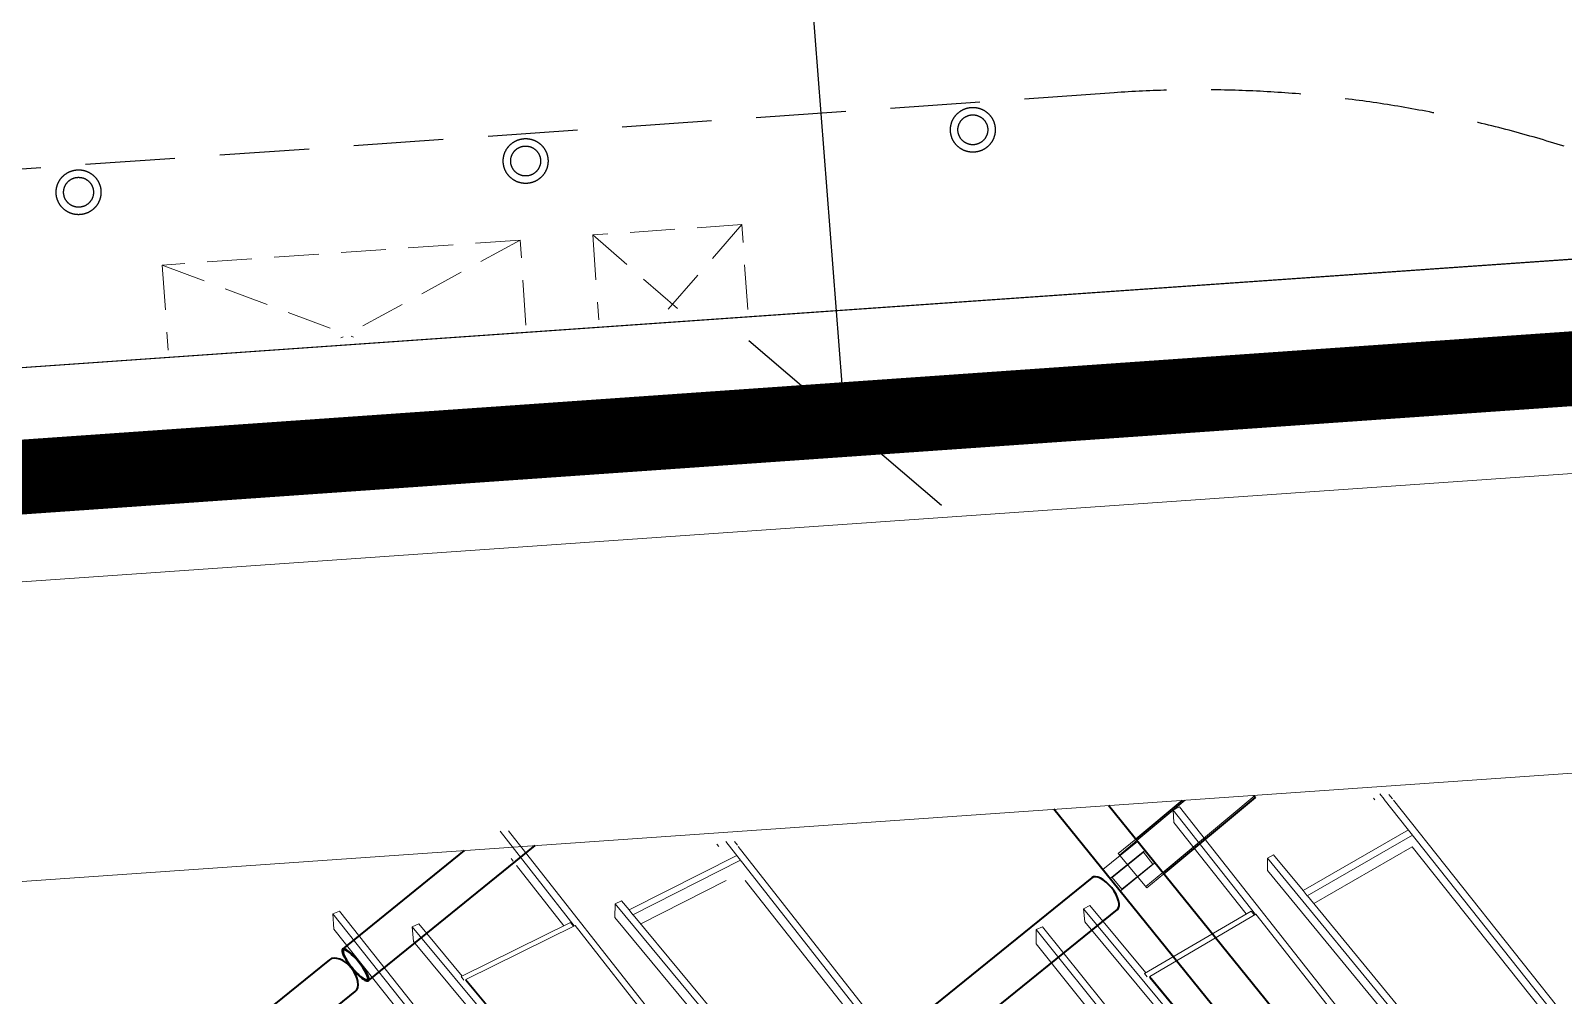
# Model space of a CAD drawing. Header units: millimetres. Extents: x 834681283 to 835686922, y 817551134 to 819407044.
# Drawn here: x 835274133 to 835284391, y 818168327 to 818174784 of the extents above; entities that cross this region are included whole.
import ezdxf
from ezdxf.xclip import XClip

# ---------------------------------------------------------------- set-up
doc = ezdxf.new("R2010")
doc.units = ezdxf.units.MM
doc.header["$LTSCALE"] = 1200
doc.header["$MEASUREMENT"] = 0
doc.header["$XCLIPFRAME"] = 0
for name, pattern in [('P01-MAAN-P-EVA$0$HIDDENX2', [0.75, 0.5, -0.25]), ('P01-MAGP-EVA-GREENERY$0$HIDDEN', [0.375, 0.25, -0.125]), ('P01-MAGP-EVA-GREENERY$0$HIDDEN2', [0.1875, 0.125, -0.0625]), ('P01-MAGP-EVA-GREENERY$0$HIDDENX2', [0.75, 0.5, -0.25]), ('P01-MAGP-P-RF$0$P01-MBDR-P-B1$0$FDA(cad v 2007)$0$HIDDENX2', [0.75, 0.5, -0.25]), ('P01-MAGP-P-RF$0$P01_MS_01_N1-FloorPlan-PART2OFUPPERROOFSETTINGOUT$0$BH DASHED2', [3, 2, -1]), ('P01-MAGP-P-RF$0$PHANTOM', [2.5, 1.25, -0.25, 0.25, -0.25, 0.25, -0.25])]:
    doc.linetypes.add(name, pattern=pattern)
doc.layers.get('Defpoints').update_dxf_attribs({"color": 15})
for name, color, linetype, lineweight in [('AR-PLANT_AR_BS_MI_', 9, 'Continuous', 25), ('P01-MAAN-P-EVA$0$DW-TXT', 7, 'Continuous', 13), ('P01-MAGP-EVA-GREENERY$0$AC-DUCT', 8, 'P01-MAGP-EVA-GREENERY$0$HIDDEN2', 13), ('P01-MAGP-EVA-GREENERY$0$DR-FLD', 8, 'Continuous', 25), ('P01-MAGP-P-RF$0$AR-PLANT_AR_BS_MI_', 4, 'Continuous', 25), ('P01-MAGP-P-RF$0$AR-ROOF_AR_BS_MI_', 3, 'Continuous', 18), ('P01-MAGP-P-RF$0$MMH053__', 253, 'P01-MAGP-P-RF$0$PHANTOM', 40), ('P01-MAGP-P-RF$0$P01_MS_01_N1-FloorPlan-PART2OFUPPERROOFSETTINGOUT$0$S-BEAM', 253, 'Continuous', 35), ('P01-MAGP-P-RF$0$P01_MS_01_N1-FloorPlan-PART2OFUPPERROOFSETTINGOUT$0$S-BEAM-HIDN', 253, 'P01-MAGP-P-RF$0$P01_MS_01_N1-FloorPlan-PART2OFUPPERROOFSETTINGOUT$0$BH DASHED2', 18), ('P01-MAGP-P-RF$0$ROOF MESH HALF TONE$0$A-GLAZ', 253, 'Continuous', 9)]:
    doc.layers.add(name, color=color, linetype=linetype, lineweight=lineweight)
for name, color, linetype in [('P01-MAAN-P-EVA$0$ADA08640', 2, 'Continuous'), ('P01-MAGP-EVA-GREENERY$0$0L_BOLLARD', 8, 'Continuous'), ('P01-MAGP-EVA-GREENERY$0$AR-FS-AR-EVA', 8, 'Continuous'), ('P01-MAGP-EVA-GREENERY$0$SURFACE CHANNEL', 8, 'Continuous')]:
    doc.layers.add(name, color=color, linetype=linetype)
doc.styles.add('P01-MAAN-P-EVA$0$ARIAL', font='arial.ttf', dxfattribs={"width": 0.8})
doc.dimstyles.new('P01-MAAN-P-EVA$0$DIM-500', dxfattribs={"dimscale": 400, "dimtxt": 2, "dimasz": 1, "dimexe": 1, "dimexo": 1, "dimgap": 1, "dimtad": 1, "dimdec": 0, "dimrnd": 0.1, "dimdsep": 46, "dimtxsty": 'P01-MAAN-P-EVA$0$ARIAL', "dimblk1": 'P01-MAAN-P-EVA$0$_OBLIQUE', "dimblk2": 'P01-MAAN-P-EVA$0$_OBLIQUE', "dimsah": 1, "dimcen": 5, "dimdle": 1, "dimclrd": 8, "dimclre": 8, "dimclrt": 4, "dimadec": 3, "dimazin": 2, "dimtfac": 1, "dimtdec": 0, "dimtix": 1, "dimtmove": 2, "dimatfit": 0, "dimldrblk": 'P01-MAAN-P-EVA$0$_OBLIQUE', "dimfxl": 1, "dimtolj": 1, "dimarcsym": 0})

# ---------------------------------------------------------------- blocks, each defined once
blk = doc.blocks.new('P01-MAGP-P-RF$0$P01_MS_01_N1-FloorPlan-PART2OFUPPERROOFSETTINGOUT$0$Circular Hollow Sections - CHS273x10_PSB97-8460528-PART 2 OF  UPPER ROOF SETTING OUT')
at = {"layer": 'P01-MAGP-P-RF$0$P01_MS_01_N1-FloorPlan-PART2OFUPPERROOFSETTINGOUT$0$S-BEAM'}
for p, q in [((63256, 73198), (61668, 72085)), ((61824, 71862), (63413, 72974))]:
    blk.add_line(p, q, dxfattribs=at)
for centre, major_axis, start_param, end_param in [((63335, 73086), (-78, 112), 3.141593, 6.283185), ((61746, 71974), (-78, 112), 0, 3.141593), ((61746, 71974), (-73, 104), 0, 3.141593), ((61746, 71974), (-78, 112), 3.141593, 6.283185), ((61746, 71974), (-73, 104), 3.141593, 6.283185)]:
    blk.add_ellipse(centre, major_axis=major_axis, ratio=0.473633, start_param=start_param, end_param=end_param, dxfattribs=at)
blk = doc.blocks.new('P01-MAGP-P-RF$0$P01_MS_01_N1-FloorPlan-PART2OFUPPERROOFSETTINGOUT$0$Circular Hollow Sections - CHS273x10_PSB97-8460782-PART 2 OF  UPPER ROOF SETTING OUT')
at = {"layer": 'P01-MAGP-P-RF$0$P01_MS_01_N1-FloorPlan-PART2OFUPPERROOFSETTINGOUT$0$S-BEAM'}
for p, q in [((54367, 74034), (50902, 71607)), ((51058, 71384), (54524, 73810))]:
    blk.add_line(p, q, dxfattribs=at)
for centre, major_axis, start_param, end_param in [((54446, 73922), (-78, 112), 3.141593, 6.283185), ((50980, 71496), (-78, 112), 0, 1.041507), ((50980, 71496), (-73, 104), 0, 1.193235), ((50980, 71496), (-78, 112), 3.141593, 6.283185), ((50980, 71496), (-73, 104), 3.141593, 6.283185), ((50980, 71496), (-73, 104), 1.947271, 3.141593), ((50980, 71496), (-78, 112), 2.100086, 3.141593)]:
    blk.add_ellipse(centre, major_axis=major_axis, ratio=0.575898, start_param=start_param, end_param=end_param, dxfattribs=at)
at = {"layer": 'P01-MAGP-P-RF$0$P01_MS_01_N1-FloorPlan-PART2OFUPPERROOFSETTINGOUT$0$S-BEAM-HIDN'}
for major_axis, start_param, end_param in [((-78, 112), 1.041871, 2.099721), ((-73, 104), 1.195407, 1.946877)]:
    blk.add_ellipse((50980, 71496), major_axis=major_axis, ratio=0.575898, start_param=start_param, end_param=end_param, dxfattribs=at)
blk = doc.blocks.new('P01-MAGP-P-RF$0$P01_MS_01_N1-FloorPlan-PART2OFUPPERROOFSETTINGOUT$0$Circular Hollow Sections - CHS273x10_PSB97-8460284-PART 2 OF  UPPER ROOF SETTING OUT')
at = {"layer": 'P01-MAGP-P-RF$0$P01_MS_01_N1-FloorPlan-PART2OFUPPERROOFSETTINGOUT$0$S-BEAM'}
for p, q in [((59495, 74226), (57876, 73093)), ((58033, 72869), (59651, 74002))]:
    blk.add_line(p, q, dxfattribs=at)
for centre, major_axis, start_param, end_param in [((59573, 74114), (-78, 112), 3.141593, 6.283185), ((57954, 72981), (-78, 112), 0, 0.445236), ((57954, 72981), (-73, 104), 0, 0.366243), ((57954, 72981), (-78, 112), 3.141593, 6.283185), ((57954, 72981), (-73, 104), 3.141593, 6.283185), ((57954, 72981), (-78, 112), 2.696357, 3.141593), ((57954, 72981), (-73, 104), 2.77535, 3.141593)]:
    blk.add_ellipse(centre, major_axis=major_axis, ratio=0.450385, start_param=start_param, end_param=end_param, dxfattribs=at)
at = {"layer": 'P01-MAGP-P-RF$0$P01_MS_01_N1-FloorPlan-PART2OFUPPERROOFSETTINGOUT$0$S-BEAM-HIDN'}
for major_axis, start_param, end_param in [((-78, 112), 0.4456, 2.695992), ((-73, 104), 0.366637, 2.774956)]:
    blk.add_ellipse((57954, 72981), major_axis=major_axis, ratio=0.450385, start_param=start_param, end_param=end_param, dxfattribs=at)
blk = doc.blocks.new('P01-MAGP-P-RF$0$ROOF MESH HALF TONE')
at = {"layer": 'P01-MAGP-P-RF$0$ROOF MESH HALF TONE$0$A-GLAZ', "lineweight": 5}
for p, q in [((56018, 74147), (55567, 74812)), ((57236, 72434), (55624, 74811)), ((55640, 74607), (55628, 74625)), ((55949, 74152), (55661, 74577)), ((57020, 74608), (57008, 74625)), ((58002, 73263), (57069, 74639)), ((57127, 74634), (57145, 74608)), ((57150, 74600), (58119, 73171)), ((60069, 74638), (60068, 74557)), ((60113, 74658), (60069, 74638)), ((60570, 73903), (60069, 74638)), ((61890, 72048), (60113, 74658)), ((61421, 74613), (61413, 74625)), ((61483, 74613), (61457, 74651)), ((62544, 73067), (61484, 74611)), ((61518, 74643), (61539, 74613)), ((61546, 74603), (62794, 72784)), ((57135, 74541), (56391, 74228)), ((56415, 74193), (57159, 74507)), ((60508, 73912), (60068, 74557)), ((56463, 74128), (57054, 74377)), ((57181, 74370), (57945, 73244)), ((61631, 74397), (60900, 74041)), ((54412, 74339), (54411, 74237)), ((54457, 74353), (54412, 74339)), ((54983, 73506), (54412, 74339)), ((56223, 71777), (54457, 74353)), ((56301, 74275), (56293, 74183)), ((56345, 74292), (56301, 74275)), ((56301, 74275), (57243, 72963)), ((56391, 74227), (56345, 74292)), ((60677, 74274), (60671, 74193)), ((60720, 74293), (60677, 74274)), ((60677, 74274), (61905, 72550)), ((60900, 74041), (60720, 74293)), ((60925, 74005), (61656, 74360)), ((60965, 73950), (61648, 74282)), ((62498, 73044), (61648, 74282)), ((61648, 74282), (62498, 73044)), ((54910, 73509), (54411, 74237)), ((54980, 74232), (54935, 74216)), ((54935, 74216), (54936, 74117)), ((56333, 72276), (54935, 74216)), ((55245, 73863), (54980, 74232)), ((55994, 74171), (55238, 73860)), ((56012, 74144), (55994, 74171)), ((57235, 72871), (56293, 74183)), ((56391, 74228), (56415, 74193)), ((57287, 72979), (56416, 74193)), ((61898, 72469), (60671, 74193)), ((54936, 74117), (56334, 72177)), ((55269, 73839), (56023, 74149)), ((56023, 74149), (56817, 72978)), ((59469, 74042), (59426, 74022)), ((61091, 71706), (59426, 74022)), ((59426, 74022), (59429, 73935)), ((59811, 73566), (59469, 74042)), ((60900, 74041), (60925, 74005)), ((61948, 72570), (60926, 74005)), ((55238, 73860), (55255, 73836)), ((59100, 73906), (59092, 73811)), ((59144, 73921), (59100, 73906)), ((59621, 73154), (59100, 73906)), ((60884, 71410), (59144, 73921)), ((59429, 73935), (61095, 71618)), ((59802, 73561), (60543, 73929)), ((59836, 73539), (60574, 73905)), ((60564, 73900), (60543, 73929)), ((60574, 73905), (61424, 72656)), ((55269, 73831), (55266, 73830)), ((55269, 73831), (55269, 73839)), ((56064, 72735), (55269, 73839)), ((56377, 72292), (55269, 73831)), ((59543, 73160), (59092, 73811)), ((59802, 73561), (59819, 73538)), ((59833, 73530), (59836, 73532)), ((60686, 72357), (59836, 73539)), ((59836, 73539), (59836, 73531)), ((61135, 71725), (59836, 73531))]:
    blk.add_line(p, q, dxfattribs=at)
blk = doc.blocks.new('P01-MAGP-P-RF')
at = {"layer": 'P01-MAGP-P-RF$0$AR-PLANT_AR_BS_MI_', "lineweight": 13}
blk.add_lwpolyline([(835319975, 818155651, 0.520567), (835304583, 818174660), (835238735, 818170057, 0.414214), (835224882, 818154122), (835228069, 818108533, 0.414214), (835244004, 818094681), (835289068, 818097831, 0.315299), (835307728, 818112941)], format="xyb", close=True, dxfattribs=at)
at = {"layer": 'P01-MAGP-P-RF$0$AR-ROOF_AR_BS_MI_', "linetype": 'P01-MAGP-P-RF$0$P01-MBDR-P-B1$0$FDA(cad v 2007)$0$HIDDENX2'}
blk.add_lwpolyline([(835319139, 818155891, 0.520567), (835304643, 818173792), (835238795, 818169189, 0.414214), (835225750, 818154183), (835228937, 818108594, 0.414214), (835243943, 818095549), (835289007, 818098699, 0.315299), (835306891, 818113181)], format="xyb", close=True, dxfattribs=at)
at = {"layer": 'P01-MAGP-P-RF$0$AR-ROOF_AR_BS_MI_'}
for points in [[(835318601, 818156045, 0.520567), (835304682, 818173234), (835238834, 818168630, 0.414214), (835226309, 818154222), (835229496, 818108633, 0.414214), (835243904, 818096107), (835288968, 818099258, 0.315299), (835306353, 818113335)], [(835316678, 818156597, 0.520567), (835304822, 818171239), (835238974, 818166635, 0.414214), (835228304, 818154361), (835231491, 818108773, 0.414214), (835243765, 818098103), (835288829, 818101253, 0.315299), (835304431, 818113886)]]:
    blk.add_lwpolyline(points, format="xyb", close=True, dxfattribs=at)
at = {"layer": 'P01-MAGP-P-RF$0$P01_MS_01_N1-FloorPlan-PART2OFUPPERROOFSETTINGOUT$0$S-BEAM'}
for p, q in [((835281839, 818169632), (835281529, 818169373)), ((835281718, 818169140), (835282330, 818169651)), ((835282318, 818169665), (835282330, 818169651)), ((835281331, 818169141), (835280982, 818169572)), ((835281564, 818169329), (835281347, 818169598)), ((835276393, 818168425), (835277510, 818169329)), ((835283427, 818167029), (835281564, 818169329)), ((835277035, 818169296), (835276221, 818168637)), ((835283194, 818166840), (835281331, 818169141))]:
    blk.add_line(p, q, dxfattribs=at)
at = {"layer": 'P01-MAGP-P-RF$0$P01_MS_01_N1-FloorPlan-PART2OFUPPERROOFSETTINGOUT$0$S-BEAM', "linetype": 'P01-MAGP-P-RF$0$P01_MS_01_N1-FloorPlan-PART2OFUPPERROOFSETTINGOUT$0$BH DASHED2', "lineweight": 18}
for p, q in [((835281860, 818169633), (835281537, 818169364)), ((835282322, 818169661), (835281710, 818169150))]:
    blk.add_line(p, q, dxfattribs=at)
at = {"layer": 'P01-MAGP-P-RF$0$P01_MS_01_N1-FloorPlan-PART2OFUPPERROOFSETTINGOUT$0$S-BEAM'}
for major_axis, start_param, end_param in [((-86, 106), 0, 3.141593), ((-79.6, 98.3), 0, 3.141593), ((-86, 106), 3.141593, 6.283185), ((-79.6, 98.3), 3.141593, 6.283185)]:
    blk.add_ellipse((835276307, 818168531), major_axis=major_axis, ratio=0.23269, start_param=start_param, end_param=end_param, dxfattribs=at)
at = {"layer": 'P01-MAGP-P-RF$0$P01_MS_01_N1-FloorPlan-PART2OFUPPERROOFSETTINGOUT$0$S-BEAM-HIDN'}
for p, q in [((835281309, 818169169), (835281542, 818169357)), ((835281529, 818169373), (835281412, 818169276)), ((835281537, 818169364), (835281420, 818169266)), ((835281590, 818169297), (835281357, 818169109)), ((835281372, 818169116), (835281580, 818169285)), ((835281604, 818169046), (835281412, 818169276)), ((835281425, 818169024), (835281658, 818169213)), ((835281644, 818169206), (835281436, 818169037)), ((835281580, 818169285), (835281644, 818169206)), ((835281436, 818169037), (835281372, 818169116)), ((835281710, 818169150), (835281596, 818169055)), ((835281604, 818169046), (835281718, 818169140))]:
    blk.add_line(p, q, dxfattribs=at)
at = {"layer": 'P01-MAGP-P-RF$0$MMH053__', "rotation": 3.998948738169357}
blk.add_blockref('P01-MAGP-P-RF$0$ROOF MESH HALF TONE', (835227061, 818090920), dxfattribs=at)
at = {"layer": 'P01-MAGP-P-RF$0$P01_MS_01_N1-FloorPlan-PART2OFUPPERROOFSETTINGOUT$0$S-BEAM', "linetype": 'P01-MAGP-P-RF$0$P01_MS_01_N1-FloorPlan-PART2OFUPPERROOFSETTINGOUT$0$BH DASHED2', "lineweight": 18, "rotation": 3.998948738169357}
for name in ['P01-MAGP-P-RF$0$P01_MS_01_N1-FloorPlan-PART2OFUPPERROOFSETTINGOUT$0$Circular Hollow Sections - CHS273x10_PSB97-8460284-PART 2 OF  UPPER ROOF SETTING OUT', 'P01-MAGP-P-RF$0$P01_MS_01_N1-FloorPlan-PART2OFUPPERROOFSETTINGOUT$0$Circular Hollow Sections - CHS273x10_PSB97-8460782-PART 2 OF  UPPER ROOF SETTING OUT']:
    blk.add_blockref(name, (835227061, 818090920), dxfattribs=at)
at = {"layer": 'P01-MAGP-P-RF$0$P01_MS_01_N1-FloorPlan-PART2OFUPPERROOFSETTINGOUT$0$S-BEAM', "rotation": 3.998948738169357}
blk.add_blockref('P01-MAGP-P-RF$0$P01_MS_01_N1-FloorPlan-PART2OFUPPERROOFSETTINGOUT$0$Circular Hollow Sections - CHS273x10_PSB97-8460528-PART 2 OF  UPPER ROOF SETTING OUT', (835227061, 818090920), dxfattribs=at)
blk = doc.blocks.new('P01-MAAN-P-EVA$0$_OBLIQUE')
at = {"color": 0, "linetype": 'ByBlock'}
blk.add_line((-0.5, -0.5), (0.5, 0.5), dxfattribs=at)
blk = doc.blocks.new('P01-MAGP-EVA-GREENERY')
at = {"layer": 'P01-MAGP-EVA-GREENERY$0$0L_BOLLARD'}
for centre, radius in [((835280439, 818174120), 150), ((835280439, 818174120), 100), ((835277446, 818173911), 150), ((835277446, 818173911), 100), ((835274454, 818173702), 150), ((835274454, 818173702), 100)]:
    blk.add_circle(centre, radius, dxfattribs=at)
at = {"layer": 'P01-MAGP-EVA-GREENERY$0$AC-DUCT', "ltscale": 2}
for points in [[(835278893, 818173486), (835277896, 818173416), (835277965, 818172419), (835278963, 818172488)], [(835277409, 818173382), (835275014, 818173215), (835275091, 818172117), (835277485, 818172285)]]:
    blk.add_lwpolyline(points, close=True, dxfattribs=at)
for points in [[(835277896, 818173416), (835278963, 818172488)], [(835278893, 818173486), (835277965, 818172419)], [(835277409, 818173382), (835275091, 818172117)], [(835275014, 818173215), (835277485, 818172285)]]:
    blk.add_lwpolyline(points, dxfattribs=at)
at = {"layer": 'P01-MAGP-EVA-GREENERY$0$AR-FS-AR-EVA', "linetype": 'P01-MAGP-EVA-GREENERY$0$HIDDENX2'}
blk.add_line((835281384, 818174368), (835253060, 818172388), dxfattribs=at)
blk.add_arc((835281949, 818166288), 8100, 72.4202, 93.999, dxfattribs=at)
at = {"layer": 'P01-MAGP-EVA-GREENERY$0$DR-FLD'}
blk.add_line((835300829, 818173616), (835281675, 818172277), dxfattribs=at)
at = {"layer": 'P01-MAGP-EVA-GREENERY$0$SURFACE CHANNEL', "linetype": 'P01-MAGP-EVA-GREENERY$0$HIDDEN'}
for p, q in [((835304649, 818173708), (835238178, 818169061)), ((835238605, 818168690), (835304677, 818173309))]:
    blk.add_line(p, q, dxfattribs=at)
blk = doc.blocks.new('12027_SITE')
at = {"layer": 'Defpoints'}
blk.add_lwpolyline([(835304.58267, 818174.66028), (835238.73467, 818170.05694, 0.41421356), (835224.88222, 818154.12209), (835228.06927, 818108.53336, 0.41421356), (835244.00411, 818094.6809), (835289.06814, 818097.83127, 0.3152987), (835307.72761, 818112.94085), (835319.97543, 818155.65111, 0.52056715), (835304.58267, 818174.66028)], format="xyb", close=True, dxfattribs=at)
blk = doc.blocks.new('P01-MAAN-P-EVA')
at = {"layer": 'P01-MAAN-P-EVA$0$ADA08640', "linetype": 'P01-MAAN-P-EVA$0$HIDDENX2', "const_width": 500}
blk.add_lwpolyline([(835229014.7, 818106859.9, -0.0306379), (835228787.5, 818108583.6), (835225600.5, 818154172.3, -0.4142136), (835238775.6, 818169328), (835304623.6, 818173931.4, -0.3679708), (835319439.3, 818163006.2, -0.3236596)], format="xyb", dxfattribs=at)
at = {"layer": 'P01-MAAN-P-EVA$0$DW-TXT'}
blk.add_leader([(835279585, 818172159.1), (835279189.9, 818177238.3), (835280721.5, 818177366.9)], dimstyle='P01-MAAN-P-EVA$0$DIM-500', override={"dimasz": 3}, dxfattribs=at)

msp = doc.modelspace()

# ---------------------------------------------------------------- linework, layer by layer
at = {"layer": 'AR-PLANT_AR_BS_MI_', "lineweight": 13}
msp.add_lwpolyline([(835319975.4, 818155651.1, 0.5205672), (835304582.7, 818174660.3), (835238734.7, 818170056.9, 0.4142136), (835224882.2, 818154122.1), (835228069.3, 818108533.4, 0.4142136), (835244004.1, 818094680.9), (835289068.1, 818097831.3, 0.3152987), (835307727.6, 818112940.9)], format="xyb", close=True, dxfattribs=at)

# ---------------------------------------------------------------- block references
ref = msp.add_blockref('12027_SITE', (0, 0), dxfattribs=dict(xscale=1000, yscale=1000, zscale=1000))
XClip(ref).set_block_clipping_path([(835171.4179906907, 818003.0079180738), (835381.5676709538, 818241.1415228392)])
ref = msp.add_blockref('P01-MAGP-EVA-GREENERY', (0, 0))
XClip(ref).set_block_clipping_path([(835304579.1843739748, 818174710.1626656055), (835305796.1658229828, 818174873.3149367571), (835307662.0338196754, 818174689.8070785999), (835310520.3633885384, 818174065.1796945333), (835313081.8681743145, 818173026.5659970045), (835315581.7919986248, 818171259.1109881401), (835317651.2761323452, 818169000.3924677372), (835319046.8494220972, 818167007.0337247849), (835320133.4085228443, 818164236.8954862356), (835320669.2049217224, 818161588.3395450115), (835320843.1778568029, 818158211.3686239719), (835320023.4914252758, 818155637.3225638866), (835307775.6753731966, 818112927.0695824623), (835307486.5656324625, 818111403.7745717764), (835306472.3023188114, 818108849.5676202774), (835303557.4701333046, 818104111.4948183298), (835299124.0129835606, 818101088.6384549141), (835297415.7114913464, 818099718.8653644323), (835294427.9237889051, 818098869.5449544191), (835299696.7221286297, 818083540.2194343805), (835299696.7221286297, 818003007.9180737734), (835381567.6709537506, 818003007.9180737734), (835381567.6709537506, 818241141.5228391886), (835171417.9906907082, 818241141.5228391886), (835171417.9906907082, 818003007.9180737734), (835299646.7221286297, 818003007.9180737734), (835299646.7221286297, 818083531.8665624857), (835294380.619469285, 818098853.34912467), (835289071.624658823, 818097781.3911836147), (835244007.6001352072, 818094631.0239012241), (835243402.3726704121, 818094599.0591453314), (835242636.0318140984, 818094583.6296563148), (835241827.5000405312, 818094619.5304664373), (835240278.7908782959, 818094803.1013474464), (835238615.9808831215, 818095198.6516088247), (835236837.1062445641, 818095894.4355551004), (835235914.8181660175, 818096333.9795084), (835235308.0351868868, 818096662.1879467964), (835233986.3356232643, 818097536.8864938021), (835232722.9095510244, 818098548.7006295919), (835231238.5995907784, 818100145.3524557352), (835230243.8710234165, 818101523.0034087896), (835229459.3735334873, 818102997.1350084543), (835228749.5628561974, 818104567.9919320345), (835228038.0088664293, 818107442.8705242872), (835228019.3892208338, 818108529.8695997), (835224832.3401603699, 818154118.6039062738), (835224786.1936964989, 818154547.7584284544), (835224773.2807815075, 818155026.8918851614), (835224783.5408297777, 818155896.203827858), (835224816.960060358, 818156261.0471076965), (835224880.3945835829, 818156930.3651428223), (835224980.8038678169, 818157693.5020338297), (835225188.099565506, 818158657.4187650681), (835225368.2602261305, 818159369.9037799835), (835225838.1759520769, 818160711.976451993), (835226139.2108690739, 818161405.4137219191), (835226545.7954304218, 818162235.3437660933), (835227243.4511545897, 818163421.3939791918), (835227831.7674248219, 818164241.3849411011), (835228201.1016024351, 818164708.4587804079), (835228901.1138991117, 818165512.9794739485), (835229693.7146910429, 818166280.4427016973), (835231339.2155919075, 818167719.4297661781), (835233198.9440969229, 818168772.0604982376), (835234724.5905447006, 818169505.6878428459), (835236291.5872612, 818169941.2428172827), (835238731.1858590841, 818170106.8148210049)])
msp.add_blockref('P01-MAGP-P-RF', (0, 0))

# ---------------------------------------------------------------- next in the draw order: block references
msp.add_blockref('P01-MAAN-P-EVA', (0, 0))

doc.saveas('drawing.dxf')
